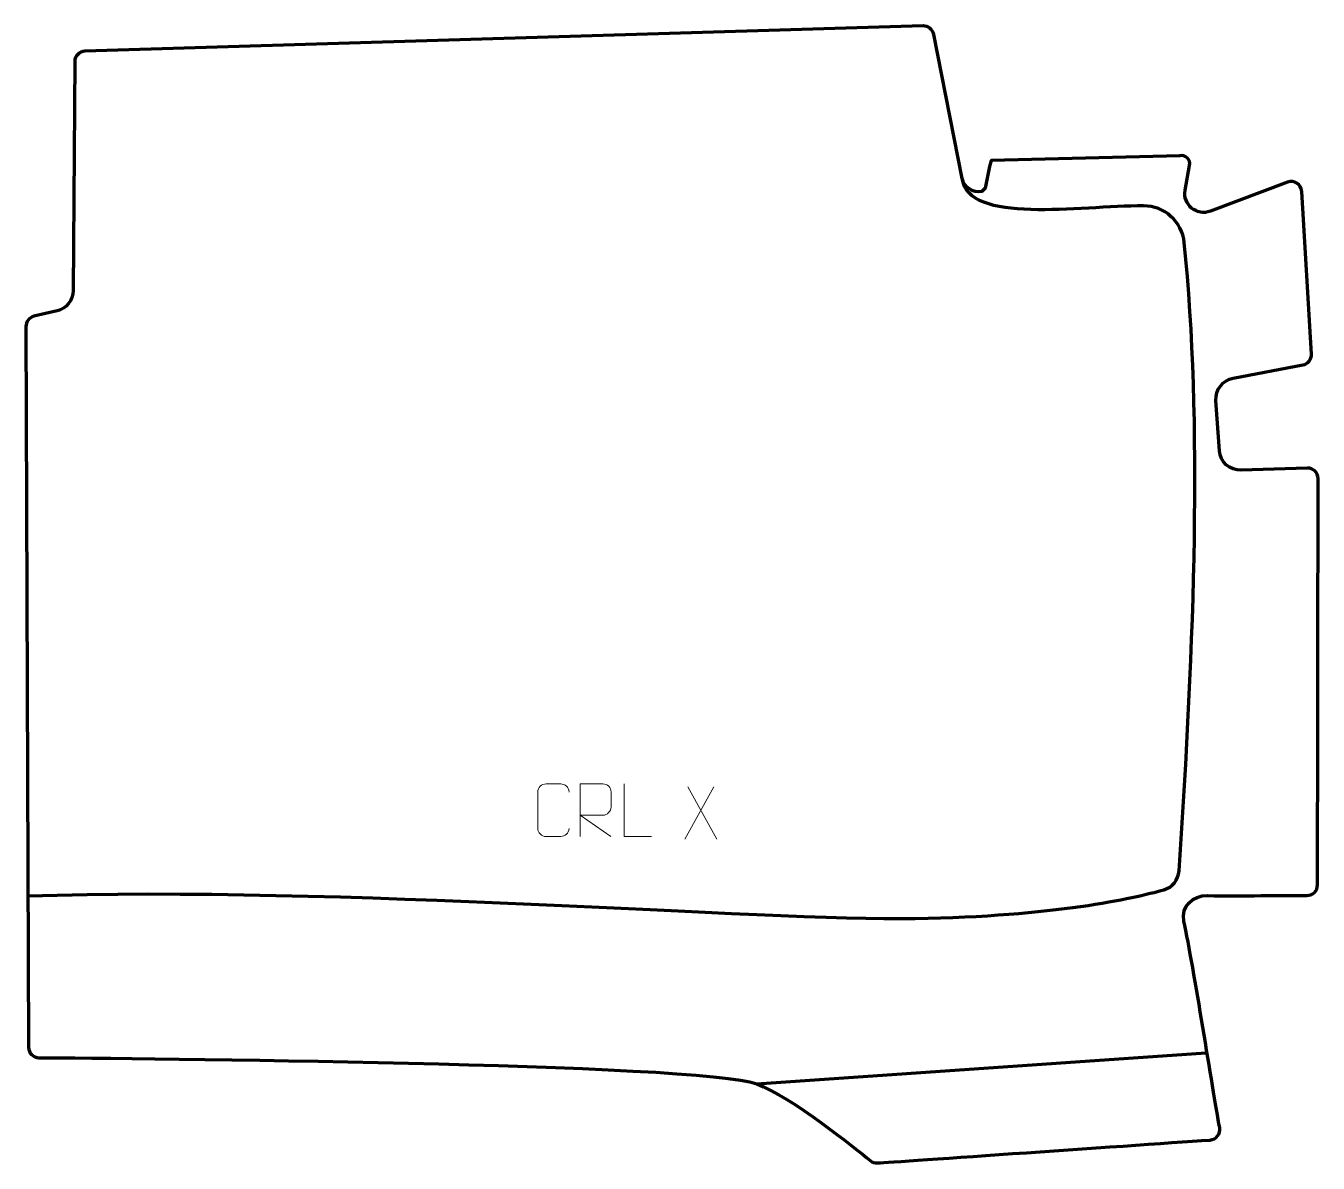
# Model space of a CAD drawing. Header units: millimetres. Extents: x -303 to 311, y -269 to 271.
import ezdxf

# ---------------------------------------------------------------- set-up
doc = ezdxf.new("R2010")
doc.units = ezdxf.units.MM
doc.header["$MEASUREMENT"] = 0
for name, color, linetype in [('layer 1', 7, 'Continuous'), ('layer 2', 7, 'Continuous'), ('layer 3', 7, 'Continuous')]:
    doc.layers.add(name, color=color, linetype=linetype)

msp = doc.modelspace()

# ---------------------------------------------------------------- linework, layer by layer
at = {"layer": 'layer 1', "color": 250, "lineweight": 9}
for points, knots in [([(-44.9335, -110.1934), (-45.0733, -112.5168), (-46.7505, -113.9964), (-48.8982, -114.0072), (-48.8982, -114.0072), (-51.2301, -114.0068), (-53.562, -114.0068), (-55.8935, -114.0072), (-55.8935, -114.0072), (-57.8185, -114.1126), (-59.7906, -112.2281), (-59.7794, -110.2108), (-59.7794, -110.2108), (-59.779, -104.4407), (-59.779, -98.671), (-59.7794, -92.9017), (-59.7794, -92.9017), (-59.7752, -90.7636), (-58.0285, -89.0444), (-55.8761, -89.0579), (-55.8761, -89.0579), (-53.5504, -89.0579), (-51.2243, -89.0579), (-48.8982, -89.0579), (-48.8982, -89.0579), (-46.9516, -89.0224), (-44.9602, -90.5139), (-44.9335, -92.9515)], [0, 0, 0, 0, 0.125, 0.125, 0.125, 0.125, 0.25, 0.25, 0.25, 0.25, 0.375, 0.375, 0.375, 0.375, 0.5, 0.5, 0.5, 0.5, 0.625, 0.625, 0.625, 0.625, 0.75, 0.75, 0.75, 0.75, 1, 1, 1, 1]), ([(-39.6885, -114.0111), (-39.6885, -114.0111), (-39.6885, -89.0576), (-39.6885, -89.0576), (-39.6885, -89.0576), (-36.0937, -89.0576), (-32.4982, -89.0576), (-28.903, -89.0576), (-28.903, -89.0576), (-26.5777, -89.0953), (-25.0204, -90.5853), (-25.0245, -92.9517), (-25.0245, -92.9517), (-25.0249, -94.9872), (-25.0249, -98.0466), (-25.0245, -100.0826), (-25.0245, -100.0826), (-25.031, -101.9581), (-26.8433, -103.8999), (-28.8528, -103.919), (-28.8528, -103.919), (-28.8528, -103.919), (-39.6885, -103.919), (-39.6885, -103.919), (-39.6885, -103.919), (-39.6885, -103.919), (-25.0338, -114.0111), (-25.0338, -114.0111)], [0, 0, 0, 0, 0.125, 0.125, 0.125, 0.125, 0.25, 0.25, 0.25, 0.25, 0.375, 0.375, 0.375, 0.375, 0.5, 0.5, 0.5, 0.5, 0.625, 0.625, 0.625, 0.625, 0.75, 0.75, 0.75, 0.75, 1, 1, 1, 1]), ([(-5.8819, -114.0112), (-5.8819, -114.0112), (-18.831, -114.0112), (-18.831, -114.0112), (-18.831, -114.0112), (-18.831, -114.0112), (-18.831, -89.0576), (-18.831, -89.0576)], [0, 0, 0, 0, 0.33333333, 0.33333333, 0.33333333, 0.33333333, 1, 1, 1, 1])]:
    msp.add_open_spline(points, degree=3, knots=knots, dxfattribs=at)
for points in [[(23.7938, -90.3913), (23.7938, -90.3913), (10.0532, -115.2871), (10.0532, -115.2871)], [(11.5078, -90.3913), (11.5078, -90.3913), (25.2484, -115.3448), (25.2484, -115.3448)]]:
    msp.add_open_spline(points, degree=3, dxfattribs=at)
at = {"layer": 'layer 2', "color": 230, "lineweight": 200}
msp.add_open_spline([(-301.462, -214.0461), (-301.462, -214.0461), (-302.7153, 127.9805), (-302.7153, 127.9805), (-302.7153, 127.9805), (-302.7235, 130.2951), (-301.13, 132.3108), (-298.8686, 132.846), (-298.8686, 132.846), (-298.8686, 132.846), (-287.9371, 135.4319), (-287.9371, 135.4319), (-287.9371, 135.4319), (-283.4511, 136.4931), (-280.2736, 140.471), (-280.2442, 145.0624), (-280.2442, 145.0624), (-280.2442, 145.0624), (-279.5463, 253.7176), (-279.5463, 253.7176), (-279.5463, 253.7176), (-279.5292, 256.3977), (-277.385, 258.5847), (-274.6951, 258.6657), (-274.6951, 258.6657), (-274.6951, 258.6657), (123.0412, 270.6313), (123.0412, 270.6313), (123.0412, 270.6313), (125.4831, 270.7046), (127.62, 269.0101), (128.0944, 266.6234), (128.0944, 266.6234), (128.0944, 266.6234), (141.6783, 198.3103), (141.6783, 198.3103), (141.6783, 198.3103), (142.5273, 194.0418), (146.6654, 191.2729), (150.964, 192.0534), (150.964, 192.0534), (150.964, 192.0534), (152.4997, 193.7333), (152.4997, 193.7333), (152.4997, 193.7333), (152.4997, 193.7333), (154.5363, 203.9926), (154.5363, 203.9926), (154.5363, 203.9926), (154.5363, 203.9926), (155.4338, 206.8565), (155.4338, 206.8565), (155.4338, 206.8565), (155.4338, 206.8565), (244.928, 209.0819), (244.928, 209.0819), (244.928, 209.0819), (247.6778, 209.5809), (250.0796, 207.1894), (249.5789, 204.4508), (249.5789, 204.4508), (249.5789, 204.4508), (247.4373, 192.7406), (247.4373, 192.7406), (247.4373, 192.7406), (246.1839, 185.8852), (252.919, 180.293), (259.4656, 182.7531), (259.4656, 182.7531), (259.4656, 182.7531), (296.017, 196.4906), (296.017, 196.4906), (296.017, 196.4906), (299.1703, 197.6759), (302.5726, 195.4787), (302.7716, 192.1283), (302.7716, 192.1283), (302.7716, 192.1283), (307.356, 114.9471), (307.356, 114.9471), (307.356, 114.9471), (307.5052, 112.4362), (305.7507, 110.2081), (303.2668, 109.7531), (303.2668, 109.7531), (303.2668, 109.7531), (270.2264, 103.454), (270.2264, 103.454), (270.2264, 103.454), (265.2229, 102.5373), (261.706, 98.0271), (262.0538, 92.9734), (262.0538, 92.9734), (262.0538, 92.9734), (263.698, 69.0886), (263.698, 69.0886), (263.698, 69.0886), (264.0663, 63.7336), (268.6304, 59.6349), (274.0172, 59.8216), (274.0172, 59.8216), (274.0172, 59.8216), (305.3787, 60.8592), (305.3787, 60.8592), (305.3787, 60.8592), (308.2086, 60.9569), (310.5544, 58.6975), (310.5501, 55.8773), (310.5501, 55.8773), (310.5501, 55.8773), (310.3314, -88.8057), (310.2583, -137.0336), (310.2583, -137.0336), (310.2544, -139.8189), (307.96, -142.0601), (305.1636, -142.0074), (305.1636, -142.0074), (293.8177, -141.7922), (273.934, -142.434), (258.1709, -142.0542), (258.1709, -142.0542), (251.0734, -141.8831), (245.4022, -147.2471), (246.8726, -154.1641), (246.8726, -154.1641), (251.5619, -176.2268), (260.4429, -233.8321), (263.8233, -252.2017), (263.8233, -252.2017), (264.3613, -255.125), (262.225, -257.862), (259.2482, -258.0675), (259.2482, -258.0675), (219.803, -260.7893), (101.4666, -268.9563), (101.4666, -268.9563), (101.4666, -268.9563), (100.1897, -269.0444), (98.9297, -268.6429), (97.9425, -267.8318), (97.9425, -267.8318), (90.8285, -261.9886), (60.5781, -237.5862), (44.1471, -231.4386), (44.1471, -231.4386), (17.4011, -221.4316), (-256.2028, -219.2696), (-296.4983, -219.0046), (-296.4983, -219.0046), (-299.2389, -218.9867), (-301.4521, -216.7756), (-301.462, -214.0461)], degree=3, knots=[0, 0, 0, 0, 0.02564103, 0.02564103, 0.02564103, 0.02564103, 0.05128205, 0.05128205, 0.05128205, 0.05128205, 0.07692308, 0.07692308, 0.07692308, 0.07692308, 0.1025641, 0.1025641, 0.1025641, 0.1025641, 0.12820513, 0.12820513, 0.12820513, 0.12820513, 0.15384615, 0.15384615, 0.15384615, 0.15384615, 0.17948718, 0.17948718, 0.17948718, 0.17948718, 0.20512821, 0.20512821, 0.20512821, 0.20512821, 0.23076923, 0.23076923, 0.23076923, 0.23076923, 0.25641026, 0.25641026, 0.25641026, 0.25641026, 0.28205128, 0.28205128, 0.28205128, 0.28205128, 0.30769231, 0.30769231, 0.30769231, 0.30769231, 0.33333333, 0.33333333, 0.33333333, 0.33333333, 0.35897436, 0.35897436, 0.35897436, 0.35897436, 0.38461538, 0.38461538, 0.38461538, 0.38461538, 0.41025641, 0.41025641, 0.41025641, 0.41025641, 0.43589744, 0.43589744, 0.43589744, 0.43589744, 0.46153846, 0.46153846, 0.46153846, 0.46153846, 0.48717949, 0.48717949, 0.48717949, 0.48717949, 0.51282051, 0.51282051, 0.51282051, 0.51282051, 0.53846154, 0.53846154, 0.53846154, 0.53846154, 0.56410256, 0.56410256, 0.56410256, 0.56410256, 0.58974359, 0.58974359, 0.58974359, 0.58974359, 0.61538462, 0.61538462, 0.61538462, 0.61538462, 0.64102564, 0.64102564, 0.64102564, 0.64102564, 0.66666667, 0.66666667, 0.66666667, 0.66666667, 0.69230769, 0.69230769, 0.69230769, 0.69230769, 0.71794872, 0.71794872, 0.71794872, 0.71794872, 0.74358974, 0.74358974, 0.74358974, 0.74358974, 0.76923077, 0.76923077, 0.76923077, 0.76923077, 0.79487179, 0.79487179, 0.79487179, 0.79487179, 0.82051282, 0.82051282, 0.82051282, 0.82051282, 0.84615385, 0.84615385, 0.84615385, 0.84615385, 0.87179487, 0.87179487, 0.87179487, 0.87179487, 0.8974359, 0.8974359, 0.8974359, 0.8974359, 0.92307692, 0.92307692, 0.92307692, 0.92307692, 0.94871795, 0.94871795, 0.94871795, 0.94871795, 1, 1, 1, 1], dxfattribs=at)
at = {"layer": 'layer 3', "color": 142, "lineweight": 200}
msp.add_open_spline([(-301.7252, -142.1849), (-155.0257, -137.2693), (48.1643, -154.053), (119.2975, -152.9091), (119.2975, -152.9091), (185.5648, -151.844), (223.0271, -143.3446), (237.3156, -139.2788), (237.3156, -139.2788), (241.3761, -138.1234), (244.2761, -134.5485), (244.5603, -130.3369), (244.5603, -130.3369), (251.8723, -21.8531), (255.7871, 83.0952), (247.0273, 167.8736), (247.0273, 167.8736), (246.0046, 177.7724), (237.6612, 185.3057), (227.7097, 185.2878), (227.7097, 185.2878), (196.8761, 185.2332), (144.459, 176.2766), (141.6783, 198.3102)], degree=3, knots=[0, 0, 0, 0, 0.14285714, 0.14285714, 0.14285714, 0.14285714, 0.28571429, 0.28571429, 0.28571429, 0.28571429, 0.42857143, 0.42857143, 0.42857143, 0.42857143, 0.57142857, 0.57142857, 0.57142857, 0.57142857, 0.71428571, 0.71428571, 0.71428571, 0.71428571, 1, 1, 1, 1], dxfattribs=at)
msp.add_open_spline([(44.1471, -231.4385), (44.1471, -231.4385), (257.2318, -216.6768), (257.2318, -216.6768)], degree=3, dxfattribs=at)

doc.saveas('drawing.dxf')
